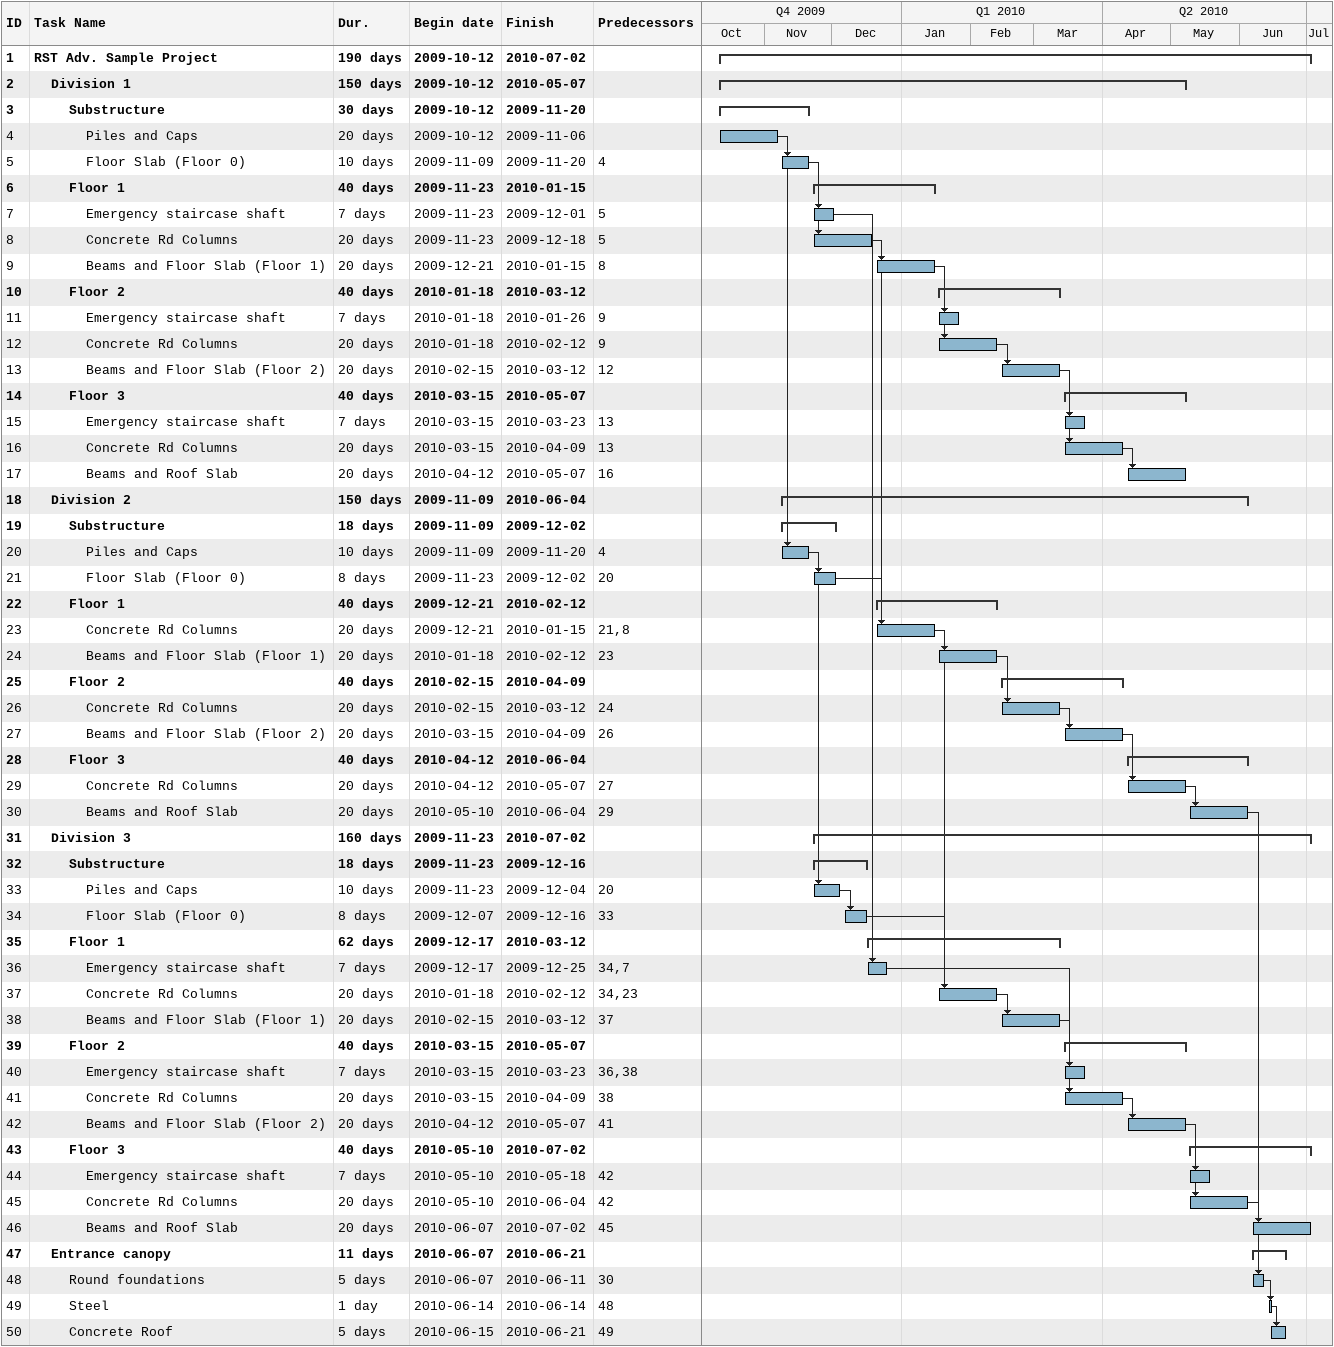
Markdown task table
| ID | Level | Task | Duration | Start | Finish | Predecessors |
|---|---|---|---|---|---|---|
| 1 | 1 | **RST Adv. Sample Project** | 190d | 2009-10-12 | 2010-07-02 |  |
| 2 | 2 | **Division 1** | 150d | 2009-10-12 | 2010-05-07 |  |
| 3 | 3 | **Substructure** | 30d | 2009-10-12 | 2009-11-20 |  |
| 4 | 4 | Piles and Caps | 20d | 2009-10-12 | 2009-11-06 |  |
| 5 | 4 | Floor Slab (Floor 0) | 10d | 2009-11-09 | 2009-11-20 | 4 |
| 6 | 3 | **Floor 1** | 40d | 2009-11-23 | 2010-01-15 |  |
| 7 | 4 | Emergency staircase shaft | 7d | 2009-11-23 | 2009-12-01 | 5 |
| 8 | 4 | Concrete Rd Columns | 20d | 2009-11-23 | 2009-12-18 | 5 |
| 9 | 4 | Beams and Floor Slab (Floor 1) | 20d | 2009-12-21 | 2010-01-15 | 8 |
| 10 | 3 | **Floor 2** | 40d | 2010-01-18 | 2010-03-12 |  |
| 11 | 4 | Emergency staircase shaft | 7d | 2010-01-18 | 2010-01-26 | 9 |
| 12 | 4 | Concrete Rd Columns | 20d | 2010-01-18 | 2010-02-12 | 9 |
| 13 | 4 | Beams and Floor Slab (Floor 2) | 20d | 2010-02-15 | 2010-03-12 | 12 |
| 14 | 3 | **Floor 3** | 40d | 2010-03-15 | 2010-05-07 |  |
| 15 | 4 | Emergency staircase shaft | 7d | 2010-03-15 | 2010-03-23 | 13 |
| 16 | 4 | Concrete Rd Columns | 20d | 2010-03-15 | 2010-04-09 | 13 |
| 17 | 4 | Beams and Roof Slab | 20d | 2010-04-12 | 2010-05-07 | 16 |
| 18 | 2 | **Division 2** | 150d | 2009-11-09 | 2010-06-04 |  |
| 19 | 3 | **Substructure** | 18d | 2009-11-09 | 2009-12-02 |  |
| 20 | 4 | Piles and Caps | 10d | 2009-11-09 | 2009-11-20 | 4 |
| 21 | 4 | Floor Slab (Floor 0) | 8d | 2009-11-23 | 2009-12-02 | 20 |
| 22 | 3 | **Floor 1** | 40d | 2009-12-21 | 2010-02-12 |  |
| 23 | 4 | Concrete Rd Columns | 20d | 2009-12-21 | 2010-01-15 | 21, 8 |
| 24 | 4 | Beams and Floor Slab (Floor 1) | 20d | 2010-01-18 | 2010-02-12 | 23 |
| 25 | 3 | **Floor 2** | 40d | 2010-02-15 | 2010-04-09 |  |
| 26 | 4 | Concrete Rd Columns | 20d | 2010-02-15 | 2010-03-12 | 24 |
| 27 | 4 | Beams and Floor Slab (Floor 2) | 20d | 2010-03-15 | 2010-04-09 | 26 |
| 28 | 3 | **Floor 3** | 40d | 2010-04-12 | 2010-06-04 |  |
| 29 | 4 | Concrete Rd Columns | 20d | 2010-04-12 | 2010-05-07 | 27 |
| 30 | 4 | Beams and Roof Slab | 20d | 2010-05-10 | 2010-06-04 | 29 |
| 31 | 2 | **Division 3** | 160d | 2009-11-23 | 2010-07-02 |  |
| 32 | 3 | **Substructure** | 18d | 2009-11-23 | 2009-12-16 |  |
| 33 | 4 | Piles and Caps | 10d | 2009-11-23 | 2009-12-04 | 20 |
| 34 | 4 | Floor Slab (Floor 0) | 8d | 2009-12-07 | 2009-12-16 | 33 |
| 35 | 3 | **Floor 1** | 62d | 2009-12-17 | 2010-03-12 |  |
| 36 | 4 | Emergency staircase shaft | 7d | 2009-12-17 | 2009-12-25 | 34, 7 |
| 37 | 4 | Concrete Rd Columns | 20d | 2010-01-18 | 2010-02-12 | 34, 23 |
| 38 | 4 | Beams and Floor Slab (Floor 1) | 20d | 2010-02-15 | 2010-03-12 | 37 |
| 39 | 3 | **Floor 2** | 40d | 2010-03-15 | 2010-05-07 |  |
| 40 | 4 | Emergency staircase shaft | 7d | 2010-03-15 | 2010-03-23 | 36, 38 |
| 41 | 4 | Concrete Rd Columns | 20d | 2010-03-15 | 2010-04-09 | 38 |
| 42 | 4 | Beams and Floor Slab (Floor 2) | 20d | 2010-04-12 | 2010-05-07 | 41 |
| 43 | 3 | **Floor 3** | 40d | 2010-05-10 | 2010-07-02 |  |
| 44 | 4 | Emergency staircase shaft | 7d | 2010-05-10 | 2010-05-18 | 42 |
| 45 | 4 | Concrete Rd Columns | 20d | 2010-05-10 | 2010-06-04 | 42 |
| 46 | 4 | Beams and Roof Slab | 20d | 2010-06-07 | 2010-07-02 | 45 |
| 47 | 2 | **Entrance canopy** | 11d | 2010-06-07 | 2010-06-21 |  |
| 48 | 3 | Round foundations | 5d | 2010-06-07 | 2010-06-11 | 30 |
| 49 | 3 | Steel | 1d | 2010-06-14 | 2010-06-14 | 48 |
| 50 | 3 | Concrete Roof | 5d | 2010-06-15 | 2010-06-21 | 49 |
